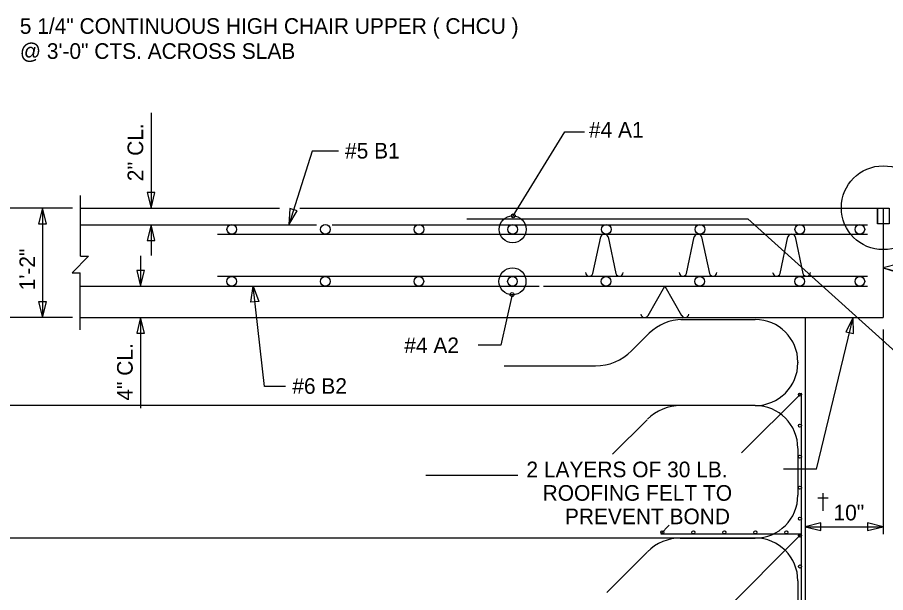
# Model space of a CAD drawing. Extents: x 6 to 176, y 6 to 103.
# Drawn here: x 67.8 to 137.2, y 52.9 to 98.8 of the extents above; entities that cross this region are included whole.
import ezdxf

# ---------------------------------------------------------------- set-up
doc = ezdxf.new("R2010")
doc.units = 0
for name, color, linetype in [('Arrowhead Terminators', 7, 'Continuous'), ('Arrowhead Terminators CELL', 7, 'Continuous'), ('Mis Object Lines', 7, 'Continuous'), ('Rebar Lines CELL', 7, 'Continuous'), ('Structural Steel Lines', 7, 'Continuous'), ('Sup Concrete Girder Lines', 7, 'Continuous'), ('Text', 7, 'Continuous'), ('User Information Notes', 7, 'Continuous')]:
    doc.layers.add(name, color=color, linetype=linetype)

msp = doc.modelspace()

# ---------------------------------------------------------------- linework, layer by layer
at = {"layer": 'Arrowhead Terminators'}
for points in [[(78.487, 83.59), (78.8, 84.84), (78.175, 84.84)], [(69.817, 83.59), (69.504, 82.34), (70.129, 82.34)], [(89.499, 82.265), (90.173, 83.363), (89.577, 83.551)], [(78.487, 82.265), (78.175, 81.015), (78.8, 81.015)], [(77.654, 77.352), (77.967, 78.602), (77.342, 78.602)], [(86.639, 77.352), (87.092, 76.146), (86.471, 76.074)], [(69.817, 74.859), (70.129, 76.109), (69.504, 76.109)], [(77.654, 74.859), (77.342, 73.609), (77.967, 73.609)]]:
    msp.add_lwpolyline(points, close=True, dxfattribs=at)
at = {"layer": 'Arrowhead Terminators CELL'}
msp.add_line((137, 83.59), (137, 74.859), dxfattribs=at)
msp.add_lwpolyline([(136.531, 83.59), (137.468, 83.59), (137.468, 82.34), (136.531, 82.34)], close=True, dxfattribs=at)
at = {"layer": 'Mis Object Lines'}
for points in [[(137, 78.82), (138.25, 78.507), (138.25, 79.132)], [(134.6, 74.859), (134.002, 73.717), (134.609, 73.57)], [(130.763, 58.142), (132.013, 57.829), (132.013, 58.454)], [(137, 58.142), (135.75, 58.454), (135.75, 57.829)]]:
    msp.add_lwpolyline(points, close=True, dxfattribs=at)
at = {"layer": 'Rebar Lines CELL'}
for p, q in [((130.469, 68.821), (125.683, 64.036)), ((119.904, 58.257), (119.219, 57.571)), ((130.469, 57.571), (119.219, 46.321))]:
    msp.add_line(p, q, dxfattribs=at)
for points in [[(119.219, 57.571), (130.469, 57.571), (130.469, 68.821)], [(119.219, 46.321), (130.469, 46.321), (130.469, 57.571)]]:
    msp.add_lwpolyline(points, dxfattribs=at)
for centre, radius in [((137, 83.623), 3.348), ((130.344, 68.696), 0.125), ((130.344, 66.217), 0.125), ((130.344, 63.738), 0.125), ((130.344, 61.258), 0.125), ((130.344, 58.779), 0.125), ((119.344, 57.696), 0.125), ((121.823, 57.696), 0.125), ((124.302, 57.696), 0.125), ((126.781, 57.696), 0.125), ((129.261, 57.696), 0.125), ((130.344, 57.446), 0.125), ((130.344, 54.967), 0.125)]:
    msp.add_circle(centre, radius, dxfattribs=at)
at = {"layer": 'Structural Steel Lines'}
for p, q in [((78.487, 91.197), (78.487, 83.59)), ((72.214, 83.59), (66.819, 83.59)), ((69.817, 83.59), (69.817, 74.859)), ((78.487, 82.265), (78.487, 79.809)), ((77.654, 79.77), (77.654, 77.352)), ((72.214, 74.859), (66.819, 74.859)), ((77.654, 74.859), (77.654, 67.61)), ((137, 73.907), (137, 57.538)), ((131.66, 62.729), (129.027, 62.729)), ((130.763, 58.142), (137, 58.142))]:
    msp.add_line(p, q, dxfattribs=at)
for points in [[(107.436, 82.974), (111.543, 89.674), (113.138, 89.674)], [(93.474, 88.131), (91.351, 88.131), (89.499, 82.265)], [(89.241, 69.349), (87.558, 69.349), (86.639, 77.352)], [(107.353, 76.682), (106.439, 72.632), (104.624, 72.632)], [(131.66, 62.729), (134.6, 74.859)]]:
    msp.add_lwpolyline(points, dxfattribs=at)
for centre, radius in [((107.387, 81.897), 1.079), ((107.436, 82.974), 0.154), ((107.372, 77.738), 1.079), ((107.339, 76.685), 0.154)]:
    msp.add_circle(centre, radius, dxfattribs=at)
msp.add_spline([(137, 78.82), (142.489, 78.82), (142.489, 81.089), (144.417, 81.089)], degree=3, dxfattribs=at)
at = {"layer": 'Sup Concrete Girder Lines'}
for p, q in [((103.734, 82.729), (126.186, 82.729)), ((126.186, 82.729), (151.232, 60.165)), ((72.839, 82.265), (91.715, 82.265)), ((92.974, 82.265), (135.752, 82.265)), ((83.812, 81.511), (135.752, 81.511)), ((113.803, 78.364), (114.419, 81.306)), ((115.005, 81.306), (115.621, 78.364)), ((121.284, 78.364), (121.9, 81.306)), ((122.487, 81.306), (123.102, 78.364)), ((128.765, 78.364), (129.381, 81.306)), ((129.968, 81.306), (130.584, 78.364)), ((83.812, 78.16), (135.752, 78.16)), ((72.839, 77.352), (109.504, 77.352)), ((109.859, 77.352), (135.752, 77.352)), ((118.202, 75.024), (119.546, 77.352)), ((119.546, 77.352), (120.89, 75.024)), ((120.813, 74.695), (126.76, 74.695)), ((116.889, 72.186), (118.3, 73.597)), ((106.696, 70.99), (114.001, 70.99)), ((130.177, 71.279), (130.177, 71.238)), ((126.76, 67.821), (17.55, 67.821)), ((115.367, 63.928), (118.13, 66.691)), ((130.177, 64.404), (130.177, 60.654)), ((100.441, 62.265), (107.794, 62.265)), ((126.76, 57.238), (35.712, 57.238)), ((120.769, 57.238), (126.76, 57.238)), ((114.9, 52.879), (118.13, 56.108)), ((130.177, 53.821), (130.177, 50.071))]:
    msp.add_line(p, q, dxfattribs=at)
for centre in [(84.943, 81.897), (92.424, 81.897), (99.905, 81.897), (107.387, 81.897), (114.868, 81.897), (122.349, 81.897), (130.33, 81.897), (135.129, 81.897), (84.928, 77.738), (92.41, 77.738), (99.891, 77.738), (107.372, 77.738), (114.853, 77.738), (122.335, 77.738), (130.316, 77.738), (135.129, 77.738)]:
    msp.add_circle(centre, 0.386, dxfattribs=at)
for centre, radius, start, end in [((114.712, 81.199), 0.312, 20.00146, 159.99854), ((122.193, 81.199), 0.312, 20.00146, 159.99854), ((129.674, 81.199), 0.312, 20.00146, 159.99854), ((113.51, 78.471), 0.312, 185.34682, 339.97547), ((115.916, 78.471), 0.312, 200.02453, 354.33538), ((120.991, 78.471), 0.312, 185.34682, 339.97547), ((123.397, 78.471), 0.312, 200.02453, 354.33538), ((128.472, 78.471), 0.312, 185.34682, 339.97547), ((130.878, 78.471), 0.312, 200.02453, 354.33538), ((117.926, 75.171), 0.312, 190.13713, 331.97547), ((121.166, 75.171), 0.312, 208.02453, 349.86287), ((120.952, 70.945), 3.75, 90, 135), ((126.76, 71.279), 3.417, 0, 90), ((114.001, 75.073), 4.083, 270, 315.00941), ((126.76, 71.238), 3.417, 270, 360), ((120.813, 64.072), 3.75, 90, 135), ((126.76, 64.405), 3.417, 0, 90), ((126.76, 60.654), 3.417, 270, 360), ((120.813, 53.488), 3.75, 90, 135), ((126.76, 53.821), 3.417, 0, 90)]:
    msp.add_arc(centre, radius, start, end, dxfattribs=at)
at = {"layer": 'Text'}
for p, q in [((72.839, 79.743), (72.839, 84.59)), ((72.839, 83.59), (88.749, 83.59)), ((90.388, 83.59), (136.531, 83.59)), ((136.531, 83.59), (136.531, 82.34)), ((72.837, 73.859), (72.837, 78.42)), ((72.837, 74.859), (137, 74.859)), ((130.763, 74.859), (130.763, 22.156))]:
    msp.add_line(p, q, dxfattribs=at)
msp.add_lwpolyline([(72.839, 79.743), (73.499, 79.743), (72.177, 78.42), (72.837, 78.42)], dxfattribs=at)
at = {"layer": 'User Information Notes'}
for p, q in [((131.77, 60.439), (132.609, 60.439)), ((132.19, 59.424), (132.19, 60.828))]:
    msp.add_line(p, q, dxfattribs=at)

# ---------------------------------------------------------------- texts
for s, height, p in [('5 1/4" CONTINUOUS HIGH CHAIR UPPER ( CHCU )', 1.24922, (68.003, 97.512)), ('@ 3\'-0" CTS. ACROSS SLAB', 1.24922, (68.003, 95.513)), ('#4 A1', 1.2492, (113.482, 89.226)), ('#5 B1', 1.2492, (93.993, 87.553)), ('#4 A2', 1.2492, (98.726, 72.008)), ('#6 B2', 1.2492, (89.778, 68.758)), ('2 LAYERS OF 30 LB.', 1.25, (108.486, 62.092)), ('ROOFING FELT TO', 1.25, (109.781, 60.217)), ('10"', 1.25, (133.025, 58.65)), ('PREVENT BOND', 1.25, (111.562, 58.342))]:
    msp.add_text(s, height=height, dxfattribs=at).set_placement(p)
for s, p in [("2'' CL.", (77.862, 85.738)), ('1\'-2"', (69.226, 77.031)), ('4" CL.', (77.023, 68.215))]:
    msp.add_text(s, height=1.2492, rotation=90, dxfattribs=at).set_placement(p)

doc.saveas('drawing.dxf')
